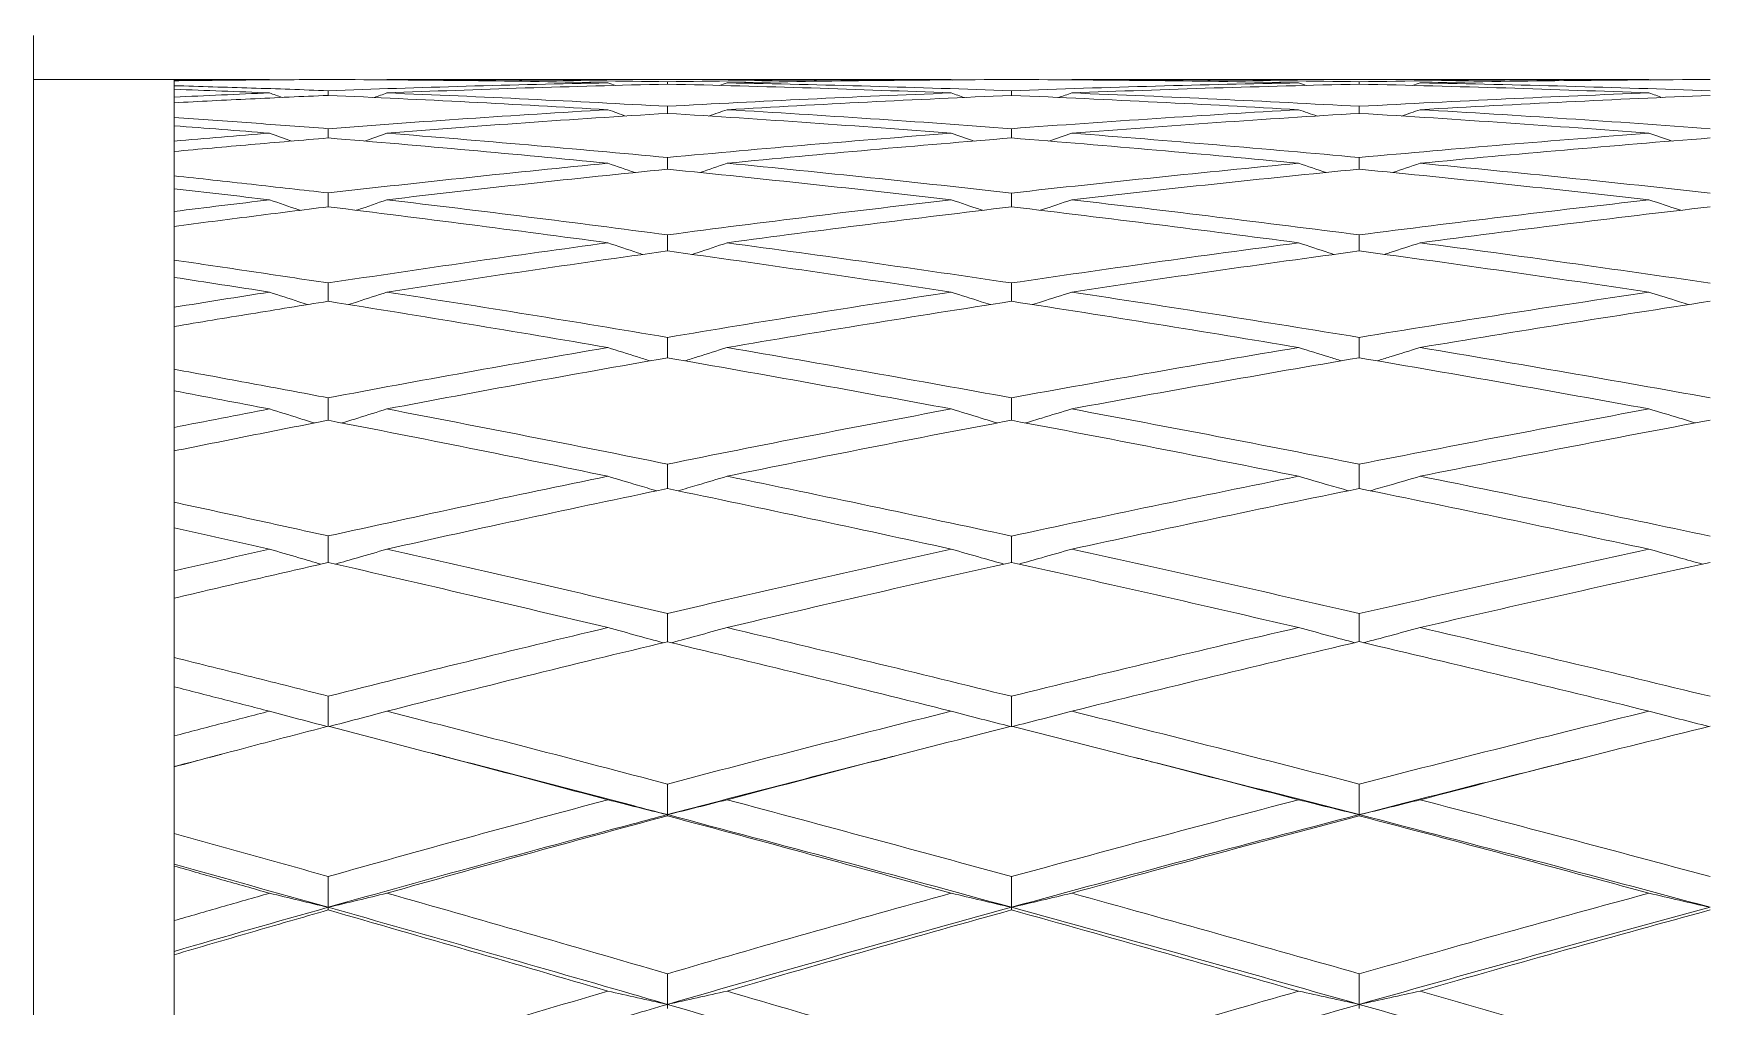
# Model space of a CAD drawing. Extents: x 6453 to 7582, y 0 to 827.
# Drawn here: x 6857.19 to 6869.11, y 228.17 to 235.09 of the extents above; entities that cross this region are included whole.
import ezdxf

# ---------------------------------------------------------------- set-up
doc = ezdxf.new("R2010")
doc.units = 0
doc.header["$LTSCALE"] = 30
doc.header["$MEASUREMENT"] = 0
doc.layers.add('1', color=7, linetype='CONTINUOUS')

msp = doc.modelspace()

# ---------------------------------------------------------------- linework, layer by layer
at = {"layer": '1', "color": 7, "linetype": 'Continuous', "lineweight": 18}
for p, q in [((6857.186, 199.763), (6857.186, 234.763)), ((6858.186, 234.763), (6857.186, 234.763)), ((6858.864, 234.763), (6858.186, 234.763)), ((6858.186, 234.763), (6858.186, 199.763)), ((6858.186, 234.761), (6858.186, 234.763)), ((6858.186, 234.719), (6858.186, 234.754)), ((6858.873, 234.76), (6858.864, 234.763)), ((6863.715, 234.763), (6859.7, 234.763)), ((6868.679, 234.763), (6864.572, 234.763)), ((6858.186, 234.492), (6858.186, 234.597)), ((6858.186, 234.325), (6858.186, 234.433)), ((6858.186, 234.077), (6858.186, 234.251)), ((6858.186, 233.824), (6858.186, 233.986)), ((6858.186, 233.478), (6858.186, 233.718)), ((6858.186, 233.142), (6858.186, 233.355)), ((6858.186, 232.701), (6858.186, 233.005)), ((6858.186, 232.287), (6858.186, 232.548)), ((6858.186, 231.755), (6858.186, 232.12)), ((6858.186, 231.266), (6858.186, 231.573)), ((6858.186, 230.65), (6858.186, 231.072)), ((6858.186, 230.092), (6858.186, 230.442)), ((6858.186, 229.399), (6858.186, 229.872)), ((6858.186, 228.778), (6858.186, 229.166)), ((6858.186, 228.014), (6858.186, 228.535))]:
    msp.add_line(p, q, dxfattribs=at)
msp.add_rational_spline([(6857.186, 199.463), (6857.186, 199.464), (6857.186, 217.264), (6857.186, 235.063), (6857.186, 235.063)], [1, 0.707115444156, 1, 0.707115444156, 1], degree=2, knots=[0, 0, 0, 0.5, 0.5, 1, 1, 1], dxfattribs=at)
for points, degree in [([(6858.186, 234.761), (6858.298, 234.762), (6858.523, 234.763), (6858.75, 234.763), (6858.864, 234.763)], 3), ([(6859.282, 234.763), (6859.097, 234.762), (6858.73, 234.76), (6858.366, 234.756), (6858.186, 234.754)], 3), ([(6858.186, 234.719), (6858.37, 234.713), (6858.737, 234.703), (6859.101, 234.69), (6859.282, 234.683)], 3), ([(6858.864, 234.667), (6858.752, 234.672), (6858.526, 234.681), (6858.299, 234.689), (6858.186, 234.693)], 3), ([(6858.186, 234.638), (6858.297, 234.643), (6858.522, 234.653), (6858.75, 234.663), (6858.864, 234.667)], 3), ([(6858.954, 234.635), (6858.924, 234.646), (6858.894, 234.657), (6858.864, 234.667)], 3), ([(6861.272, 234.739), (6860.948, 234.746), (6860.293, 234.756), (6859.622, 234.761), (6859.282, 234.763)], 3), ([(6859.282, 234.683), (6859.604, 234.695), (6860.258, 234.716), (6860.931, 234.733), (6861.272, 234.739)], 3), ([(6859.282, 234.683), (6859.282, 234.672), (6859.282, 234.661), (6859.282, 234.65)], 3), ([(6859.609, 234.635), (6859.639, 234.645), (6859.67, 234.656), (6859.7, 234.667)], 3), ([(6859.69, 234.76), (6859.694, 234.761), (6859.697, 234.762), (6859.7, 234.763)], 3), ([(6859.7, 234.763), (6860.038, 234.763), (6860.708, 234.76), (6861.368, 234.752), (6861.695, 234.747)], 3), ([(6861.695, 234.73), (6861.353, 234.722), (6860.677, 234.704), (6860.023, 234.68), (6859.7, 234.667)], 3), ([(6859.7, 234.667), (6860.039, 234.654), (6860.709, 234.624), (6861.368, 234.59), (6861.695, 234.572)], 3), ([(6861.326, 234.72), (6861.308, 234.726), (6861.29, 234.733), (6861.272, 234.739)], 3), ([(6861.695, 234.747), (6862.024, 234.752), (6862.688, 234.76), (6863.37, 234.763), (6863.715, 234.763)], 3), ([(6861.695, 234.747), (6861.695, 234.741), (6861.695, 234.736), (6861.695, 234.73)], 3), ([(6863.715, 234.667), (6863.387, 234.68), (6862.724, 234.704), (6862.041, 234.722), (6861.695, 234.73)], 3), ([(6861.695, 234.572), (6862.027, 234.59), (6862.694, 234.625), (6863.373, 234.654), (6863.715, 234.667)], 3), ([(6862.066, 234.72), (6862.084, 234.727), (6862.102, 234.733), (6862.12, 234.739)], 3), ([(6864.143, 234.763), (6863.797, 234.761), (6863.113, 234.756), (6862.448, 234.746), (6862.12, 234.739)], 3), ([(6862.12, 234.739), (6862.463, 234.733), (6863.143, 234.716), (6863.812, 234.695), (6864.143, 234.683)], 3), ([(6863.726, 234.759), (6863.722, 234.761), (6863.719, 234.762), (6863.715, 234.763)], 3), ([(6863.715, 234.667), (6863.746, 234.656), (6863.778, 234.645), (6863.809, 234.634)], 3), ([(6866.186, 234.739), (6865.852, 234.746), (6865.177, 234.756), (6864.49, 234.761), (6864.143, 234.763)], 3), ([(6864.143, 234.683), (6864.486, 234.696), (6865.169, 234.717), (6865.848, 234.733), (6866.186, 234.739)], 3), ([(6864.143, 234.683), (6864.143, 234.672), (6864.143, 234.661), (6864.143, 234.65)], 3), ([(6864.478, 234.635), (6864.51, 234.646), (6864.541, 234.656), (6864.572, 234.667)], 3), ([(6864.562, 234.76), (6864.565, 234.761), (6864.568, 234.762), (6864.572, 234.763)], 3), ([(6864.572, 234.763), (6864.92, 234.763), (6865.608, 234.76), (6866.284, 234.752), (6866.618, 234.747)], 3), ([(6866.618, 234.73), (6866.27, 234.722), (6865.581, 234.704), (6864.906, 234.68), (6864.572, 234.667)], 3), ([(6864.572, 234.667), (6864.919, 234.654), (6865.608, 234.624), (6866.284, 234.59), (6866.618, 234.572)], 3), ([(6866.186, 234.739), (6866.204, 234.733), (6866.223, 234.726), (6866.241, 234.72)], 3), ([(6866.618, 234.747), (6866.965, 234.752), (6867.655, 234.761), (6868.339, 234.763), (6868.679, 234.763)], 3), ([(6866.618, 234.747), (6866.618, 234.741), (6866.618, 234.736), (6866.618, 234.73)], 3), ([(6868.679, 234.667), (6868.343, 234.68), (6867.663, 234.704), (6866.969, 234.722), (6866.618, 234.73)], 3), ([(6866.618, 234.572), (6866.969, 234.591), (6867.663, 234.626), (6868.343, 234.655), (6868.679, 234.667)], 3), ([(6866.996, 234.72), (6867.014, 234.727), (6867.032, 234.733), (6867.051, 234.739)], 3), ([(6869.114, 234.763), (6868.764, 234.761), (6868.071, 234.756), (6867.389, 234.746), (6867.051, 234.739)], 3), ([(6867.051, 234.739), (6867.402, 234.733), (6868.097, 234.716), (6868.777, 234.695), (6869.114, 234.683)], 3), ([(6868.691, 234.759), (6868.687, 234.761), (6868.683, 234.762), (6868.679, 234.763)], 3), ([(6868.774, 234.634), (6868.743, 234.645), (6868.711, 234.656), (6868.679, 234.667)], 3), ([(6859.282, 234.65), (6859.096, 234.642), (6858.727, 234.625), (6858.365, 234.607), (6858.186, 234.597)], 3), ([(6861.272, 234.548), (6860.946, 234.567), (6860.288, 234.604), (6859.619, 234.635), (6859.282, 234.65)], 3), ([(6859.282, 234.413), (6859.609, 234.438), (6860.268, 234.486), (6860.936, 234.528), (6861.272, 234.548)], 3), ([(6861.272, 234.548), (6861.315, 234.533), (6861.358, 234.517), (6861.401, 234.502)], 3), ([(6861.695, 234.572), (6861.695, 234.555), (6861.695, 234.539), (6861.695, 234.522)], 3), ([(6861.991, 234.503), (6862.034, 234.518), (6862.077, 234.533), (6862.12, 234.548)], 3), ([(6864.143, 234.65), (6863.798, 234.635), (6863.115, 234.604), (6862.449, 234.567), (6862.12, 234.548)], 3), ([(6862.12, 234.548), (6862.463, 234.528), (6863.144, 234.485), (6863.812, 234.438), (6864.143, 234.413)], 3), ([(6866.186, 234.548), (6865.856, 234.567), (6865.185, 234.603), (6864.494, 234.635), (6864.143, 234.65)], 3), ([(6864.143, 234.413), (6864.49, 234.439), (6865.178, 234.487), (6865.852, 234.529), (6866.186, 234.548)], 3), ([(6866.317, 234.502), (6866.273, 234.518), (6866.23, 234.533), (6866.186, 234.548)], 3), ([(6866.618, 234.572), (6866.618, 234.555), (6866.618, 234.539), (6866.618, 234.522)], 3), ([(6866.92, 234.503), (6866.964, 234.518), (6867.007, 234.533), (6867.051, 234.548)], 3), ([(6869.114, 234.65), (6868.777, 234.636), (6868.097, 234.605), (6867.402, 234.568), (6867.051, 234.548)], 3), ([(6867.051, 234.548), (6867.402, 234.528), (6868.097, 234.485), (6868.777, 234.438), (6869.114, 234.413)], 3), ([(6858.186, 234.492), (6858.37, 234.48), (6858.737, 234.454), (6859.101, 234.427), (6859.282, 234.413)], 3), ([(6858.864, 234.381), (6858.752, 234.39), (6858.526, 234.408), (6858.299, 234.425), (6858.186, 234.433)], 3), ([(6861.695, 234.522), (6861.354, 234.501), (6860.681, 234.456), (6860.024, 234.407), (6859.7, 234.381)], 3), ([(6863.715, 234.381), (6863.384, 234.406), (6862.717, 234.456), (6862.038, 234.501), (6861.695, 234.522)], 3), ([(6866.618, 234.522), (6866.284, 234.502), (6865.608, 234.458), (6864.92, 234.408), (6864.572, 234.381)], 3), ([(6868.679, 234.381), (6868.346, 234.406), (6867.669, 234.455), (6866.972, 234.501), (6866.618, 234.522)], 3), ([(6858.186, 234.325), (6858.298, 234.334), (6858.524, 234.353), (6858.75, 234.372), (6858.864, 234.381)], 3), ([(6859.282, 234.347), (6859.096, 234.331), (6858.728, 234.3), (6858.365, 234.267), (6858.186, 234.251)], 3), ([(6859.023, 234.325), (6858.97, 234.343), (6858.917, 234.362), (6858.864, 234.381)], 3), ([(6859.282, 234.413), (6859.282, 234.391), (6859.282, 234.369), (6859.282, 234.347)], 3), ([(6861.272, 234.167), (6860.946, 234.199), (6860.287, 234.261), (6859.619, 234.319), (6859.282, 234.347)], 3), ([(6859.541, 234.325), (6859.594, 234.343), (6859.647, 234.362), (6859.7, 234.381)], 3), ([(6859.7, 234.381), (6860.038, 234.354), (6860.709, 234.298), (6861.368, 234.238), (6861.695, 234.208)], 3), ([(6861.695, 234.208), (6862.038, 234.24), (6862.717, 234.301), (6863.384, 234.355), (6863.715, 234.381)], 3), ([(6864.143, 234.347), (6863.812, 234.32), (6863.143, 234.264), (6862.463, 234.2), (6862.12, 234.167)], 3), ([(6863.878, 234.324), (6863.824, 234.343), (6863.769, 234.362), (6863.715, 234.381)], 3), ([(6864.143, 234.413), (6864.143, 234.391), (6864.143, 234.369), (6864.143, 234.347)], 3), ([(6866.186, 234.167), (6865.852, 234.199), (6865.178, 234.261), (6864.49, 234.319), (6864.143, 234.347)], 3), ([(6864.409, 234.325), (6864.463, 234.343), (6864.518, 234.362), (6864.572, 234.381)], 3), ([(6864.572, 234.381), (6864.92, 234.354), (6865.609, 234.298), (6866.284, 234.238), (6866.618, 234.208)], 3), ([(6866.618, 234.208), (6866.969, 234.24), (6867.663, 234.301), (6868.343, 234.355), (6868.679, 234.381)], 3), ([(6869.114, 234.347), (6868.768, 234.32), (6868.077, 234.262), (6867.392, 234.2), (6867.051, 234.167)], 3), ([(6868.845, 234.325), (6868.789, 234.343), (6868.734, 234.362), (6868.679, 234.381)], 3), ([(6861.695, 234.208), (6861.695, 234.18), (6861.695, 234.153), (6861.695, 234.125)], 3), ([(6866.618, 234.208), (6866.618, 234.18), (6866.618, 234.153), (6866.618, 234.125)], 3), ([(6858.186, 234.077), (6858.37, 234.058), (6858.737, 234.017), (6859.101, 233.976), (6859.282, 233.956)], 3), ([(6859.282, 233.956), (6859.619, 233.994), (6860.287, 234.068), (6860.945, 234.135), (6861.272, 234.167)], 3), ([(6861.695, 234.125), (6861.368, 234.092), (6860.708, 234.023), (6860.038, 233.947), (6859.7, 233.907)], 3), ([(6861.465, 234.101), (6861.4, 234.123), (6861.336, 234.145), (6861.272, 234.167)], 3), ([(6863.715, 233.907), (6863.384, 233.945), (6862.717, 234.019), (6862.038, 234.09), (6861.695, 234.125)], 3), ([(6861.927, 234.101), (6861.991, 234.123), (6862.056, 234.145), (6862.12, 234.167)], 3), ([(6862.12, 234.167), (6862.463, 234.134), (6863.144, 234.065), (6863.812, 233.992), (6864.143, 233.955)], 3), ([(6864.143, 233.955), (6864.491, 233.994), (6865.179, 234.068), (6865.853, 234.135), (6866.186, 234.167)], 3), ([(6866.618, 234.125), (6866.27, 234.091), (6865.582, 234.02), (6864.906, 233.945), (6864.572, 233.907)], 3), ([(6866.382, 234.101), (6866.317, 234.123), (6866.251, 234.145), (6866.186, 234.167)], 3), ([(6868.679, 233.907), (6868.343, 233.945), (6867.664, 234.019), (6866.969, 234.09), (6866.618, 234.125)], 3), ([(6866.855, 234.101), (6866.92, 234.123), (6866.985, 234.145), (6867.051, 234.167)], 3), ([(6867.051, 234.167), (6867.402, 234.133), (6868.098, 234.065), (6868.778, 233.992), (6869.114, 233.955)], 3), ([(6858.864, 233.907), (6858.752, 233.92), (6858.526, 233.947), (6858.299, 233.973), (6858.186, 233.986)], 3), ([(6858.186, 233.824), (6858.299, 233.838), (6858.526, 233.866), (6858.752, 233.893), (6858.864, 233.907)], 3), ([(6859.282, 233.857), (6859.101, 233.835), (6858.737, 233.789), (6858.37, 233.742), (6858.186, 233.718)], 3), ([(6861.272, 233.601), (6860.945, 233.645), (6860.287, 233.732), (6859.619, 233.816), (6859.282, 233.857)], 3), ([(6859.7, 233.907), (6860.038, 233.867), (6860.709, 233.785), (6861.368, 233.701), (6861.695, 233.657)], 3), ([(6861.695, 233.657), (6862.038, 233.703), (6862.717, 233.789), (6863.384, 233.869), (6863.715, 233.907)], 3), ([(6864.143, 233.857), (6863.801, 233.816), (6863.122, 233.733), (6862.452, 233.646), (6862.12, 233.601)], 3), ([(6866.186, 233.601), (6865.852, 233.645), (6865.178, 233.732), (6864.49, 233.816), (6864.143, 233.857)], 3), ([(6864.572, 233.907), (6864.92, 233.867), (6865.609, 233.785), (6866.284, 233.7), (6866.618, 233.657)], 3), ([(6866.618, 233.657), (6866.958, 233.701), (6867.642, 233.787), (6868.332, 233.867), (6868.679, 233.907)], 3), ([(6869.114, 233.857), (6868.767, 233.817), (6868.076, 233.734), (6867.391, 233.646), (6867.051, 233.601)], 3), ([(6859.282, 233.315), (6859.619, 233.366), (6860.288, 233.465), (6860.946, 233.557), (6861.272, 233.601)], 3), ([(6862.12, 233.601), (6862.463, 233.555), (6863.144, 233.461), (6863.812, 233.364), (6864.143, 233.315)], 3), ([(6864.143, 233.315), (6864.475, 233.364), (6865.147, 233.461), (6865.837, 233.555), (6866.186, 233.601)], 3), ([(6867.051, 233.601), (6867.402, 233.555), (6868.098, 233.46), (6868.778, 233.363), (6869.114, 233.314)], 3), ([(6858.186, 233.478), (6858.37, 233.451), (6858.737, 233.397), (6859.101, 233.342), (6859.282, 233.315)], 3), ([(6861.695, 233.543), (6861.358, 233.496), (6860.689, 233.401), (6860.028, 233.301), (6859.7, 233.25)], 3), ([(6863.715, 233.25), (6863.384, 233.3), (6862.717, 233.399), (6862.038, 233.496), (6861.695, 233.543)], 3), ([(6866.618, 233.543), (6866.27, 233.496), (6865.58, 233.4), (6864.905, 233.301), (6864.572, 233.25)], 3), ([(6868.679, 233.25), (6868.343, 233.3), (6867.663, 233.399), (6866.969, 233.496), (6866.618, 233.543)], 3), ([(6858.864, 233.25), (6858.752, 233.268), (6858.526, 233.303), (6858.299, 233.337), (6858.186, 233.355)], 3), ([(6858.186, 233.142), (6858.299, 233.161), (6858.526, 233.197), (6858.752, 233.233), (6858.864, 233.25)], 3), ([(6859.7, 233.25), (6860.038, 233.198), (6860.709, 233.092), (6861.368, 232.983), (6861.695, 232.928)], 3), ([(6861.695, 232.928), (6862.023, 232.983), (6862.687, 233.092), (6863.369, 233.198), (6863.715, 233.25)], 3), ([(6864.572, 233.25), (6864.92, 233.198), (6865.609, 233.091), (6866.284, 232.982), (6866.618, 232.928)], 3), ([(6866.618, 232.928), (6866.959, 232.984), (6867.643, 233.093), (6868.333, 233.199), (6868.679, 233.25)], 3), ([(6859.282, 233.185), (6859.098, 233.155), (6858.731, 233.096), (6858.367, 233.036), (6858.186, 233.005)], 3), ([(6861.272, 232.856), (6860.945, 232.912), (6860.287, 233.023), (6859.619, 233.131), (6859.282, 233.185)], 3), ([(6864.143, 233.185), (6863.797, 233.131), (6863.113, 233.023), (6862.448, 232.912), (6862.12, 232.856)], 3), ([(6866.186, 232.856), (6865.852, 232.912), (6865.178, 233.023), (6864.49, 233.131), (6864.143, 233.185)], 3), ([(6869.114, 233.185), (6868.768, 233.132), (6868.078, 233.025), (6867.393, 232.913), (6867.051, 232.856)], 3), ([(6859.282, 232.498), (6859.604, 232.559), (6860.257, 232.679), (6860.93, 232.797), (6861.272, 232.856)], 3), ([(6861.695, 232.783), (6861.353, 232.723), (6860.679, 232.603), (6860.023, 232.48), (6859.7, 232.419)], 3), ([(6863.715, 232.419), (6863.384, 232.48), (6862.717, 232.603), (6862.038, 232.723), (6861.695, 232.783)], 3), ([(6862.12, 232.856), (6862.463, 232.797), (6863.143, 232.679), (6863.812, 232.558), (6864.143, 232.498)], 3), ([(6864.143, 232.498), (6864.477, 232.559), (6865.151, 232.68), (6865.839, 232.798), (6866.186, 232.856)], 3), ([(6866.618, 232.783), (6866.27, 232.724), (6865.58, 232.603), (6864.905, 232.481), (6864.572, 232.419)], 3), ([(6868.679, 232.419), (6868.343, 232.48), (6867.663, 232.603), (6866.969, 232.723), (6866.618, 232.783)], 3), ([(6867.051, 232.856), (6867.402, 232.797), (6868.097, 232.679), (6868.778, 232.558), (6869.114, 232.498)], 3), ([(6858.186, 232.701), (6858.37, 232.668), (6858.737, 232.6), (6859.101, 232.532), (6859.282, 232.498)], 3), ([(6858.864, 232.419), (6858.752, 232.44), (6858.526, 232.483), (6858.299, 232.526), (6858.186, 232.548)], 3), ([(6858.186, 232.287), (6858.297, 232.309), (6858.522, 232.353), (6858.75, 232.397), (6858.864, 232.419)], 3), ([(6859.7, 232.419), (6860.038, 232.354), (6860.708, 232.224), (6861.368, 232.093), (6861.695, 232.026)], 3), ([(6861.695, 232.026), (6862.028, 232.094), (6862.697, 232.226), (6863.374, 232.355), (6863.715, 232.419)], 3), ([(6864.572, 232.419), (6864.92, 232.354), (6865.609, 232.224), (6866.284, 232.092), (6866.618, 232.026)], 3), ([(6866.618, 232.026), (6866.958, 232.093), (6867.641, 232.226), (6868.332, 232.355), (6868.679, 232.419)], 3), ([(6859.282, 232.338), (6859.096, 232.302), (6858.727, 232.229), (6858.365, 232.156), (6858.186, 232.12)], 3), ([(6861.272, 231.94), (6860.945, 232.007), (6860.287, 232.141), (6859.618, 232.273), (6859.282, 232.338)], 3), ([(6864.143, 232.338), (6863.801, 232.274), (6863.123, 232.143), (6862.452, 232.008), (6862.12, 231.94)], 3), ([(6866.186, 231.94), (6865.852, 232.007), (6865.178, 232.141), (6864.49, 232.273), (6864.143, 232.338)], 3), ([(6869.114, 232.339), (6868.767, 232.274), (6868.077, 232.143), (6867.392, 232.008), (6867.051, 231.94)], 3), ([(6859.282, 231.515), (6859.609, 231.587), (6860.269, 231.731), (6860.936, 231.871), (6861.272, 231.94)], 3), ([(6862.12, 231.94), (6862.463, 231.87), (6863.143, 231.728), (6863.812, 231.586), (6864.143, 231.514)], 3), ([(6864.143, 231.514), (6864.473, 231.585), (6865.143, 231.728), (6865.835, 231.869), (6866.186, 231.94)], 3), ([(6867.051, 231.94), (6867.402, 231.87), (6868.097, 231.728), (6868.777, 231.585), (6869.114, 231.514)], 3), ([(6861.695, 231.852), (6861.358, 231.782), (6860.689, 231.64), (6860.028, 231.495), (6859.7, 231.421)], 3), ([(6863.715, 231.421), (6863.384, 231.494), (6862.716, 231.638), (6862.038, 231.781), (6861.695, 231.852)], 3), ([(6866.618, 231.853), (6866.266, 231.781), (6865.574, 231.637), (6864.902, 231.493), (6864.572, 231.421)], 3), ([(6868.679, 231.421), (6868.343, 231.493), (6867.663, 231.638), (6866.969, 231.781), (6866.618, 231.853)], 3), ([(6858.186, 231.755), (6858.37, 231.715), (6858.737, 231.635), (6859.101, 231.555), (6859.282, 231.515)], 3), ([(6858.864, 231.421), (6858.752, 231.446), (6858.527, 231.497), (6858.299, 231.548), (6858.186, 231.573)], 3), ([(6858.186, 231.266), (6858.298, 231.292), (6858.524, 231.344), (6858.75, 231.395), (6858.864, 231.421)], 3), ([(6859.282, 231.326), (6859.098, 231.284), (6858.731, 231.2), (6858.367, 231.115), (6858.186, 231.072)], 3), ([(6861.272, 230.863), (6860.948, 230.94), (6860.293, 231.094), (6859.622, 231.249), (6859.282, 231.326)], 3), ([(6859.7, 231.421), (6860.038, 231.345), (6860.708, 231.193), (6861.368, 231.04), (6861.695, 230.963)], 3), ([(6861.695, 230.963), (6862.026, 231.041), (6862.693, 231.195), (6863.372, 231.346), (6863.715, 231.421)], 3), ([(6864.143, 231.327), (6863.799, 231.251), (6863.118, 231.097), (6862.45, 230.942), (6862.12, 230.863)], 3), ([(6866.186, 230.863), (6865.852, 230.941), (6865.177, 231.096), (6864.49, 231.25), (6864.143, 231.327)], 3), ([(6864.572, 231.421), (6864.92, 231.345), (6865.608, 231.193), (6866.284, 231.04), (6866.618, 230.963)], 3), ([(6866.618, 230.963), (6866.956, 231.04), (6867.637, 231.194), (6868.33, 231.346), (6868.679, 231.421)], 3), ([(6869.114, 231.327), (6868.764, 231.251), (6868.07, 231.097), (6867.389, 230.942), (6867.051, 230.863)], 3), ([(6859.282, 230.375), (6859.607, 230.457), (6860.264, 230.621), (6860.934, 230.783), (6861.272, 230.863)], 3), ([(6862.12, 230.863), (6862.463, 230.782), (6863.143, 230.619), (6863.812, 230.456), (6864.143, 230.374)], 3), ([(6864.143, 230.374), (6864.476, 230.457), (6865.15, 230.62), (6865.838, 230.783), (6866.186, 230.863)], 3), ([(6867.051, 230.863), (6867.402, 230.782), (6868.097, 230.619), (6868.777, 230.456), (6869.114, 230.374)], 3), ([(6861.695, 230.762), (6861.356, 230.681), (6860.683, 230.517), (6860.026, 230.351), (6859.7, 230.268)], 3), ([(6863.715, 230.268), (6863.388, 230.35), (6862.724, 230.514), (6862.041, 230.679), (6861.695, 230.762)], 3), ([(6866.618, 230.763), (6866.27, 230.681), (6865.581, 230.517), (6864.906, 230.351), (6864.572, 230.268)], 3), ([(6868.679, 230.268), (6868.343, 230.351), (6867.663, 230.516), (6866.969, 230.68), (6866.618, 230.763)], 3), ([(6858.186, 230.65), (6858.371, 230.604), (6858.739, 230.512), (6859.102, 230.421), (6859.282, 230.375)], 3), ([(6858.864, 230.268), (6858.752, 230.297), (6858.526, 230.355), (6858.299, 230.413), (6858.186, 230.442)], 3), ([(6864.143, 230.374), (6864.143, 230.338), (6864.143, 230.266), (6864.143, 230.193), (6864.143, 230.157)], 3), ([(6858.186, 230.092), (6858.298, 230.122), (6858.523, 230.18), (6858.75, 230.239), (6858.864, 230.268)], 3), ([(6859.7, 230.268), (6860.042, 230.181), (6860.716, 230.007), (6861.372, 229.835), (6861.695, 229.75)], 3), ([(6861.695, 229.75), (6862.024, 229.837), (6862.689, 230.01), (6863.37, 230.182), (6863.715, 230.268)], 3), ([(6864.572, 230.268), (6864.92, 230.182), (6865.608, 230.009), (6866.284, 229.836), (6866.618, 229.75)], 3), ([(6866.618, 229.75), (6866.956, 229.837), (6867.638, 230.011), (6868.33, 230.183), (6868.679, 230.268)], 3), ([(6859.282, 230.161), (6859.097, 230.113), (6858.729, 230.017), (6858.366, 229.92), (6858.186, 229.872)], 3), ([(6861.272, 229.638), (6860.948, 229.724), (6860.292, 229.898), (6859.621, 230.073), (6859.282, 230.161)], 3), ([(6864.143, 230.161), (6863.798, 230.074), (6863.115, 229.9), (6862.449, 229.725), (6862.12, 229.638)], 3), ([(6866.186, 229.638), (6865.856, 229.724), (6865.185, 229.897), (6864.494, 230.073), (6864.143, 230.161)], 3), ([(6869.114, 230.161), (6868.78, 230.079), (6868.102, 229.909), (6867.404, 229.73), (6867.051, 229.638)], 3), ([(6858.186, 229.874), (6858.186, 229.91), (6858.186, 229.983), (6858.186, 230.056), (6858.186, 230.092)], 3), ([(6858.436, 229.939), (6858.352, 229.917), (6858.269, 229.896), (6858.186, 229.874)], 3), ([(6858.53, 229.964), (6858.435, 229.939)], 1), ([(6860.144, 229.936), (6860.021, 229.968)], 1), ([(6861.695, 229.532), (6862.189, 229.662), (6862.685, 229.79), (6863.183, 229.917)], 3), ([(6863.31, 229.949), (6863.182, 229.916)], 1), ([(6865.139, 229.909), (6865.021, 229.938)], 1), ([(6866.618, 229.532), (6866.123, 229.659), (6865.63, 229.785), (6865.138, 229.909)], 3), ([(6868.073, 229.901), (6867.587, 229.78), (6867.102, 229.657), (6866.618, 229.532)], 3), ([(6868.182, 229.928), (6868.072, 229.901)], 1), ([(6861.695, 229.75), (6861.695, 229.714), (6861.695, 229.641), (6861.695, 229.568), (6861.695, 229.532)], 3), ([(6866.618, 229.75), (6866.618, 229.713), (6866.618, 229.641), (6866.618, 229.568), (6866.618, 229.532)], 3), ([(6859.282, 229.092), (6859.605, 229.183), (6860.259, 229.365), (6860.931, 229.547), (6861.272, 229.638)], 3), ([(6861.272, 229.638), (6861.342, 229.62), (6861.483, 229.584), (6861.624, 229.549), (6861.695, 229.532)], 3), ([(6861.695, 229.532), (6861.766, 229.549), (6861.908, 229.584), (6862.049, 229.62), (6862.12, 229.638)], 3), ([(6862.12, 229.638), (6862.467, 229.545), (6863.152, 229.362), (6863.816, 229.181), (6864.143, 229.091)], 3), ([(6864.143, 229.091), (6864.476, 229.182), (6865.149, 229.365), (6865.838, 229.547), (6866.186, 229.638)], 3), ([(6866.186, 229.638), (6866.258, 229.62), (6866.401, 229.584), (6866.546, 229.549), (6866.618, 229.532)], 3), ([(6866.618, 229.532), (6866.691, 229.549), (6866.835, 229.584), (6866.979, 229.62), (6867.051, 229.638)], 3), ([(6867.051, 229.638), (6867.402, 229.546), (6868.097, 229.364), (6868.777, 229.182), (6869.114, 229.091)], 3), ([(6861.695, 229.524), (6861.354, 229.432), (6860.681, 229.249), (6860.024, 229.065), (6859.7, 228.973)], 3), ([(6861.695, 229.532), (6861.695, 229.53), (6861.695, 229.528), (6861.695, 229.525), (6861.695, 229.524)], 3), ([(6864.143, 228.873), (6863.322, 229.098), (6862.506, 229.317), (6861.695, 229.532)], 3), ([(6863.715, 228.973), (6863.387, 229.064), (6862.723, 229.247), (6862.041, 229.431), (6861.695, 229.524)], 3), ([(6866.618, 229.532), (6865.789, 229.317), (6864.964, 229.098), (6864.143, 228.873)], 3), ([(6866.618, 229.524), (6866.286, 229.437), (6865.613, 229.258), (6864.922, 229.07), (6864.572, 228.973)], 3), ([(6866.618, 229.532), (6866.618, 229.53), (6866.618, 229.528), (6866.618, 229.526), (6866.618, 229.524)], 3), ([(6869.114, 228.873), (6868.279, 229.098), (6867.447, 229.317), (6866.618, 229.532)], 3), ([(6868.679, 228.973), (6868.346, 229.064), (6867.669, 229.246), (6866.972, 229.431), (6866.618, 229.524)], 3), ([(6858.186, 229.18), (6858.186, 229.216), (6858.186, 229.289), (6858.186, 229.362), (6858.186, 229.399)], 3), ([(6858.186, 229.399), (6858.366, 229.348), (6858.73, 229.247), (6859.097, 229.144), (6859.282, 229.092)], 3), ([(6859.282, 228.873), (6858.915, 228.976), (6858.549, 229.078), (6858.186, 229.18)], 3), ([(6858.864, 228.973), (6858.752, 229.005), (6858.526, 229.069), (6858.299, 229.134), (6858.186, 229.166)], 3), ([(6859.282, 228.873), (6859.282, 228.909), (6859.282, 228.982), (6859.282, 229.055), (6859.282, 229.092)], 3), ([(6864.143, 229.091), (6864.143, 229.055), (6864.143, 228.982), (6864.143, 228.909), (6864.143, 228.873)], 3), ([(6858.186, 228.778), (6858.297, 228.81), (6858.523, 228.875), (6858.75, 228.94), (6858.864, 228.973)], 3), ([(6858.864, 228.973), (6858.933, 228.956), (6859.072, 228.923), (6859.212, 228.889), (6859.282, 228.873)], 3), ([(6859.7, 228.973), (6859.631, 228.956), (6859.492, 228.923), (6859.352, 228.889), (6859.282, 228.873)], 3), ([(6859.7, 228.973), (6860.025, 228.881), (6860.681, 228.694), (6861.355, 228.499), (6861.695, 228.4)], 3), ([(6861.695, 228.4), (6862.024, 228.496), (6862.689, 228.687), (6863.37, 228.878), (6863.715, 228.973)], 3), ([(6863.715, 228.973), (6863.786, 228.956), (6863.928, 228.923), (6864.071, 228.889), (6864.143, 228.873)], 3), ([(6864.143, 228.873), (6864.215, 228.889), (6864.358, 228.923), (6864.501, 228.956), (6864.572, 228.973)], 3), ([(6864.572, 228.973), (6864.924, 228.876), (6865.617, 228.683), (6866.288, 228.494), (6866.618, 228.4)], 3), ([(6866.618, 228.4), (6866.969, 228.499), (6867.663, 228.695), (6868.343, 228.882), (6868.679, 228.973)], 3), ([(6868.679, 228.973), (6868.751, 228.956), (6868.895, 228.923), (6869.041, 228.889), (6869.114, 228.873)], 3), ([(6858.186, 228.559), (6858.549, 228.665), (6858.915, 228.769), (6859.282, 228.873)], 3), ([(6859.282, 228.854), (6859.096, 228.8), (6858.728, 228.694), (6858.365, 228.588), (6858.186, 228.535)], 3), ([(6859.282, 228.873), (6859.282, 228.87), (6859.282, 228.863), (6859.282, 228.857), (6859.282, 228.854)], 3), ([(6861.272, 228.276), (6860.947, 228.372), (6860.291, 228.563), (6859.62, 228.757), (6859.282, 228.854)], 3), ([(6864.143, 228.873), (6863.322, 228.648), (6862.506, 228.417), (6861.695, 228.182)], 3), ([(6864.143, 228.854), (6863.815, 228.763), (6863.15, 228.575), (6862.466, 228.378), (6862.12, 228.276)], 3), ([(6864.143, 228.873), (6864.143, 228.87), (6864.143, 228.863), (6864.143, 228.857), (6864.143, 228.854)], 3), ([(6866.618, 228.182), (6865.789, 228.417), (6864.964, 228.648), (6864.143, 228.873)], 3), ([(6866.186, 228.276), (6865.855, 228.371), (6865.183, 228.563), (6864.493, 228.757), (6864.143, 228.854)], 3), ([(6869.114, 228.873), (6868.279, 228.648), (6867.447, 228.417), (6866.618, 228.182)], 3), ([(6869.114, 228.854), (6868.777, 228.762), (6868.097, 228.574), (6867.402, 228.377), (6867.051, 228.276)], 3), ([(6858.186, 228.559), (6858.186, 228.595), (6858.186, 228.668), (6858.186, 228.741), (6858.186, 228.778)], 3), ([(6861.695, 228.4), (6861.695, 228.364), (6861.695, 228.291), (6861.695, 228.218), (6861.695, 228.182)], 3), ([(6866.618, 228.4), (6866.618, 228.363), (6866.618, 228.291), (6866.618, 228.218), (6866.618, 228.182)], 3), ([(6859.282, 227.679), (6859.605, 227.778), (6860.259, 227.977), (6860.931, 228.176), (6861.272, 228.276)], 3), ([(6861.695, 228.182), (6861.624, 228.198), (6861.483, 228.229), (6861.342, 228.261), (6861.272, 228.276)], 3), ([(6861.695, 228.182), (6861.766, 228.198), (6861.908, 228.229), (6862.049, 228.261), (6862.12, 228.276)], 3), ([(6862.12, 228.276), (6862.446, 228.181), (6863.111, 227.986), (6863.795, 227.782), (6864.143, 227.678)], 3), ([(6864.143, 227.678), (6864.49, 227.782), (6865.178, 227.985), (6865.852, 228.181), (6866.186, 228.276)], 3), ([(6866.186, 228.276), (6866.258, 228.261), (6866.401, 228.229), (6866.546, 228.198), (6866.618, 228.182)], 3), ([(6866.618, 228.182), (6866.691, 228.198), (6866.835, 228.229), (6866.979, 228.261), (6867.051, 228.276)], 3), ([(6867.051, 228.276), (6867.405, 228.175), (6868.104, 227.974), (6868.781, 227.776), (6869.114, 227.678)], 3), ([(6861.695, 228.152), (6861.695, 228.157), (6861.695, 228.167), (6861.695, 228.177), (6861.695, 228.182)], 3), ([(6864.143, 227.461), (6863.322, 227.706), (6862.506, 227.947), (6861.695, 228.182)], 3), ([(6866.618, 228.182), (6865.789, 227.947), (6864.964, 227.706), (6864.143, 227.461)], 3), ([(6866.618, 228.182), (6866.618, 228.177), (6866.618, 228.167), (6866.618, 228.157), (6866.618, 228.152)], 3), ([(6869.114, 227.461), (6868.279, 227.706), (6867.447, 227.947), (6866.618, 228.182)], 3)]:
    msp.add_open_spline(points, degree=degree, dxfattribs=at)
for points, knots in [([(6859.282, 233.956), (6859.282, 233.924), (6859.282, 233.891), (6859.282, 233.858), (6859.282, 233.857)], [0, 0, 0, 0, 0.967265, 1, 1, 1, 1]), ([(6864.143, 233.955), (6864.143, 233.924), (6864.143, 233.891), (6864.143, 233.858), (6864.143, 233.857)], [0, 0, 0, 0, 0.969877, 1, 1, 1, 1]), ([(6859.082, 233.832), (6859.079, 233.833), (6859.006, 233.858), (6858.933, 233.883), (6858.864, 233.907)], [0, 0, 0, 0, 0.045175, 1, 1, 1, 1]), ([(6859.481, 233.832), (6859.485, 233.833), (6859.558, 233.858), (6859.631, 233.883), (6859.7, 233.907)], [0, 0, 0, 0, 0.04756, 1, 1, 1, 1]), ([(6863.938, 233.832), (6863.935, 233.833), (6863.86, 233.858), (6863.786, 233.883), (6863.715, 233.907)], [0, 0, 0, 0, 0.045576, 1, 1, 1, 1]), ([(6864.348, 233.832), (6864.351, 233.833), (6864.426, 233.858), (6864.501, 233.883), (6864.572, 233.907)], [0, 0, 0, 0, 0.045317, 1, 1, 1, 1]), ([(6868.906, 233.832), (6868.902, 233.833), (6868.827, 233.858), (6868.751, 233.883), (6868.679, 233.907)], [0, 0, 0, 0, 0.044178, 1, 1, 1, 1]), ([(6858.186, 233.718), (6858.186, 233.721), (6858.186, 233.756), (6858.186, 233.792), (6858.186, 233.824)], [0, 0, 0, 0, 0.087693, 1, 1, 1, 1]), ([(6861.521, 233.518), (6861.508, 233.522), (6861.425, 233.55), (6861.342, 233.577), (6861.272, 233.601)], [0, 0, 0, 0, 0.15198, 1, 1, 1, 1]), ([(6861.695, 233.657), (6861.695, 233.625), (6861.695, 233.587), (6861.695, 233.548), (6861.695, 233.543)], [0, 0, 0, 0, 0.858578, 1, 1, 1, 1]), ([(6861.87, 233.518), (6861.883, 233.522), (6861.966, 233.55), (6862.049, 233.577), (6862.12, 233.601)], [0, 0, 0, 0, 0.151533, 1, 1, 1, 1]), ([(6866.44, 233.518), (6866.427, 233.522), (6866.342, 233.55), (6866.258, 233.577), (6866.186, 233.601)], [0, 0, 0, 0, 0.150293, 1, 1, 1, 1]), ([(6866.618, 233.657), (6866.618, 233.625), (6866.618, 233.587), (6866.618, 233.548), (6866.618, 233.543)], [0, 0, 0, 0, 0.860261, 1, 1, 1, 1]), ([(6866.797, 233.518), (6866.81, 233.523), (6866.894, 233.55), (6866.979, 233.577), (6867.051, 233.601)], [0, 0, 0, 0, 0.150043, 1, 1, 1, 1]), ([(6858.186, 233.355), (6858.186, 233.363), (6858.186, 233.404), (6858.186, 233.445), (6858.186, 233.478)], [0, 0, 0, 0, 0.191124, 1, 1, 1, 1]), ([(6859.135, 233.161), (6859.114, 233.168), (6859.024, 233.198), (6858.933, 233.227), (6858.864, 233.25)], [0, 0, 0, 0, 0.232191, 1, 1, 1, 1]), ([(6859.282, 233.315), (6859.282, 233.281), (6859.282, 233.238), (6859.282, 233.194), (6859.282, 233.185)], [0, 0, 0, 0, 0.773469, 1, 1, 1, 1]), ([(6859.428, 233.161), (6859.449, 233.168), (6859.54, 233.198), (6859.631, 233.227), (6859.7, 233.25)], [0, 0, 0, 0, 0.233037, 1, 1, 1, 1]), ([(6863.993, 233.161), (6863.971, 233.168), (6863.878, 233.198), (6863.786, 233.227), (6863.715, 233.25)], [0, 0, 0, 0, 0.231675, 1, 1, 1, 1]), ([(6864.143, 233.315), (6864.143, 233.281), (6864.143, 233.238), (6864.143, 233.194), (6864.143, 233.185)], [0, 0, 0, 0, 0.775379, 1, 1, 1, 1]), ([(6864.294, 233.161), (6864.315, 233.168), (6864.408, 233.198), (6864.501, 233.227), (6864.572, 233.25)], [0, 0, 0, 0, 0.23138, 1, 1, 1, 1]), ([(6868.961, 233.161), (6868.939, 233.168), (6868.845, 233.198), (6868.751, 233.227), (6868.679, 233.25)], [0, 0, 0, 0, 0.230565, 1, 1, 1, 1]), ([(6858.186, 233.005), (6858.186, 233.017), (6858.186, 233.063), (6858.186, 233.108), (6858.186, 233.142)], [0, 0, 0, 0, 0.258883, 1, 1, 1, 1]), ([(6861.695, 232.928), (6861.695, 232.894), (6861.695, 232.845), (6861.695, 232.797), (6861.695, 232.783)], [0, 0, 0, 0, 0.708355, 1, 1, 1, 1]), ([(6866.618, 232.928), (6866.618, 232.893), (6866.618, 232.845), (6866.618, 232.797), (6866.618, 232.783)], [0, 0, 0, 0, 0.709643, 1, 1, 1, 1]), ([(6861.572, 232.761), (6861.542, 232.77), (6861.442, 232.802), (6861.342, 232.833), (6861.272, 232.856)], [0, 0, 0, 0, 0.296472, 1, 1, 1, 1]), ([(6861.819, 232.761), (6861.849, 232.77), (6861.949, 232.802), (6862.049, 232.834), (6862.12, 232.856)], [0, 0, 0, 0, 0.296115, 1, 1, 1, 1]), ([(6866.492, 232.761), (6866.462, 232.77), (6866.359, 232.802), (6866.258, 232.833), (6866.186, 232.856)], [0, 0, 0, 0, 0.295154, 1, 1, 1, 1]), ([(6866.744, 232.761), (6866.775, 232.77), (6866.877, 232.802), (6866.979, 232.834), (6867.051, 232.856)], [0, 0, 0, 0, 0.294967, 1, 1, 1, 1]), ([(6858.186, 232.548), (6858.186, 232.564), (6858.186, 232.615), (6858.186, 232.666), (6858.186, 232.701)], [0, 0, 0, 0, 0.323182, 1, 1, 1, 1]), ([(6859.184, 232.319), (6859.147, 232.33), (6859.04, 232.364), (6858.933, 232.397), (6858.864, 232.419)], [0, 0, 0, 0, 0.348893, 1, 1, 1, 1]), ([(6859.282, 232.498), (6859.282, 232.463), (6859.282, 232.41), (6859.282, 232.357), (6859.282, 232.338)], [0, 0, 0, 0, 0.653688, 1, 1, 1, 1]), ([(6859.379, 232.319), (6859.417, 232.33), (6859.524, 232.364), (6859.631, 232.397), (6859.7, 232.419)], [0, 0, 0, 0, 0.34917, 1, 1, 1, 1]), ([(6864.043, 232.319), (6864.004, 232.33), (6863.895, 232.364), (6863.786, 232.397), (6863.715, 232.419)], [0, 0, 0, 0, 0.348043, 1, 1, 1, 1]), ([(6864.143, 232.498), (6864.143, 232.463), (6864.143, 232.41), (6864.143, 232.357), (6864.143, 232.338)], [0, 0, 0, 0, 0.65516, 1, 1, 1, 1]), ([(6864.244, 232.319), (6864.282, 232.331), (6864.392, 232.364), (6864.501, 232.397), (6864.572, 232.419)], [0, 0, 0, 0, 0.347857, 1, 1, 1, 1]), ([(6869.011, 232.319), (6868.973, 232.331), (6868.862, 232.364), (6868.751, 232.397), (6868.679, 232.419)], [0, 0, 0, 0, 0.347179, 1, 1, 1, 1]), ([(6858.186, 232.12), (6858.186, 232.14), (6858.186, 232.196), (6858.186, 232.251), (6858.186, 232.287)], [0, 0, 0, 0, 0.368002, 1, 1, 1, 1]), ([(6861.62, 231.836), (6861.574, 231.85), (6861.458, 231.884), (6861.342, 231.919), (6861.272, 231.94)], [0, 0, 0, 0, 0.392432, 1, 1, 1, 1]), ([(6861.695, 232.026), (6861.695, 231.991), (6861.695, 231.933), (6861.695, 231.875), (6861.695, 231.852)], [0, 0, 0, 0, 0.609616, 1, 1, 1, 1]), ([(6861.771, 231.836), (6861.817, 231.85), (6861.933, 231.884), (6862.049, 231.919), (6862.12, 231.94)], [0, 0, 0, 0, 0.392224, 1, 1, 1, 1]), ([(6866.541, 231.837), (6866.494, 231.85), (6866.376, 231.884), (6866.258, 231.919), (6866.186, 231.94)], [0, 0, 0, 0, 0.391392, 1, 1, 1, 1]), ([(6866.618, 232.026), (6866.618, 231.991), (6866.618, 231.933), (6866.618, 231.875), (6866.618, 231.853)], [0, 0, 0, 0, 0.610631, 1, 1, 1, 1]), ([(6866.696, 231.837), (6866.742, 231.85), (6866.861, 231.884), (6866.979, 231.919), (6867.051, 231.94)], [0, 0, 0, 0, 0.3913, 1, 1, 1, 1]), ([(6858.186, 231.573), (6858.186, 231.598), (6858.186, 231.659), (6858.186, 231.719), (6858.186, 231.755)], [0, 0, 0, 0, 0.412597, 1, 1, 1, 1]), ([(6859.282, 231.515), (6859.282, 231.479), (6859.282, 231.416), (6859.282, 231.353), (6859.282, 231.326)], [0, 0, 0, 0, 0.570776, 1, 1, 1, 1]), ([(6864.143, 231.514), (6864.143, 231.478), (6864.143, 231.416), (6864.143, 231.353), (6864.143, 231.327)], [0, 0, 0, 0, 0.571939, 1, 1, 1, 1]), ([(6859.23, 231.314), (6859.178, 231.33), (6859.055, 231.365), (6858.933, 231.401), (6858.864, 231.421)], [0, 0, 0, 0, 0.43022, 1, 1, 1, 1]), ([(6859.333, 231.315), (6859.386, 231.33), (6859.509, 231.365), (6859.631, 231.401), (6859.7, 231.421)], [0, 0, 0, 0, 0.430199, 1, 1, 1, 1]), ([(6864.09, 231.315), (6864.036, 231.33), (6863.91, 231.365), (6863.786, 231.401), (6863.715, 231.421)], [0, 0, 0, 0, 0.429214, 1, 1, 1, 1]), ([(6864.197, 231.315), (6864.251, 231.33), (6864.376, 231.365), (6864.501, 231.401), (6864.572, 231.421)], [0, 0, 0, 0, 0.429122, 1, 1, 1, 1]), ([(6868.679, 231.421), (6868.751, 231.401), (6868.877, 231.365), (6869.004, 231.33), (6869.059, 231.315)], [0, 0, 0, 0, 0.5715, 1, 1, 1, 1]), ([(6858.186, 231.072), (6858.186, 231.1), (6858.186, 231.165), (6858.186, 231.23), (6858.186, 231.266)], [0, 0, 0, 0, 0.445052, 1, 1, 1, 1]), ([(6861.665, 230.755), (6861.604, 230.772), (6861.473, 230.808), (6861.342, 230.844), (6861.272, 230.863)], [0, 0, 0, 0, 0.462113, 1, 1, 1, 1]), ([(6861.695, 230.963), (6861.695, 230.927), (6861.695, 230.86), (6861.695, 230.793), (6861.695, 230.762)], [0, 0, 0, 0, 0.538366, 1, 1, 1, 1]), ([(6861.725, 230.755), (6861.786, 230.772), (6861.918, 230.808), (6862.049, 230.844), (6862.12, 230.863)], [0, 0, 0, 0, 0.46204, 1, 1, 1, 1]), ([(6866.186, 230.863), (6866.258, 230.844), (6866.391, 230.808), (6866.525, 230.772), (6866.587, 230.755)], [0, 0, 0, 0, 0.538711, 1, 1, 1, 1]), ([(6866.618, 230.963), (6866.618, 230.927), (6866.618, 230.86), (6866.618, 230.793), (6866.618, 230.762)], [0, 0, 0, 0, 0.539174, 1, 1, 1, 1]), ([(6866.649, 230.755), (6866.711, 230.772), (6866.846, 230.808), (6866.979, 230.844), (6867.051, 230.863)], [0, 0, 0, 0, 0.46127, 1, 1, 1, 1]), ([(6858.186, 230.442), (6858.186, 230.475), (6858.186, 230.544), (6858.186, 230.614), (6858.186, 230.65)], [0, 0, 0, 0, 0.478395, 1, 1, 1, 1]), ([(6859.282, 230.375), (6859.282, 230.339), (6859.282, 230.267), (6859.282, 230.196), (6859.282, 230.161)], [0, 0, 0, 0, 0.509002, 1, 1, 1, 1]), ([(6859.274, 230.159), (6859.207, 230.177), (6859.07, 230.213), (6858.933, 230.25), (6858.864, 230.268)], [0, 0, 0, 0, 0.491126, 1, 1, 1, 1]), ([(6859.289, 230.159), (6859.357, 230.177), (6859.494, 230.213), (6859.631, 230.25), (6859.7, 230.268)], [0, 0, 0, 0, 0.49111, 1, 1, 1, 1]), ([(6863.715, 230.268), (6863.786, 230.25), (6863.925, 230.213), (6864.066, 230.177), (6864.135, 230.159)], [0, 0, 0, 0, 0.509782, 1, 1, 1, 1]), ([(6864.151, 230.159), (6864.22, 230.177), (6864.361, 230.213), (6864.501, 230.25), (6864.572, 230.268)], [0, 0, 0, 0, 0.490218, 1, 1, 1, 1]), ([(6868.679, 230.268), (6868.751, 230.25), (6868.893, 230.213), (6869.035, 230.177), (6869.105, 230.159)], [0, 0, 0, 0, 0.510302, 1, 1, 1, 1]), ([(6861.695, 229.532), (6861.614, 229.553), (6861.094, 229.69), (6860.577, 229.825), (6860.143, 229.937)], [0, 0, 0, 0, 0.15707, 1, 1, 1, 1]), ([(6859.282, 228.873), (6859.999, 229.075), (6860.804, 229.295), (6861.614, 229.51), (6861.695, 229.532)], [0, 0, 0, 0, 0.899274, 1, 1, 1, 1]), ([(6861.695, 228.182), (6861.614, 228.206), (6860.804, 228.441), (6859.999, 228.67), (6859.282, 228.873)], [0, 0, 0, 0, 0.100726, 1, 1, 1, 1]), ([(6861.695, 228.182), (6861.614, 228.158), (6860.804, 227.922), (6859.999, 227.682), (6859.282, 227.461)], [0, 0, 0, 0, 0.100726, 1, 1, 1, 1])]:
    msp.add_open_spline(points, degree=3, knots=knots, dxfattribs=at)

doc.saveas('drawing.dxf')
